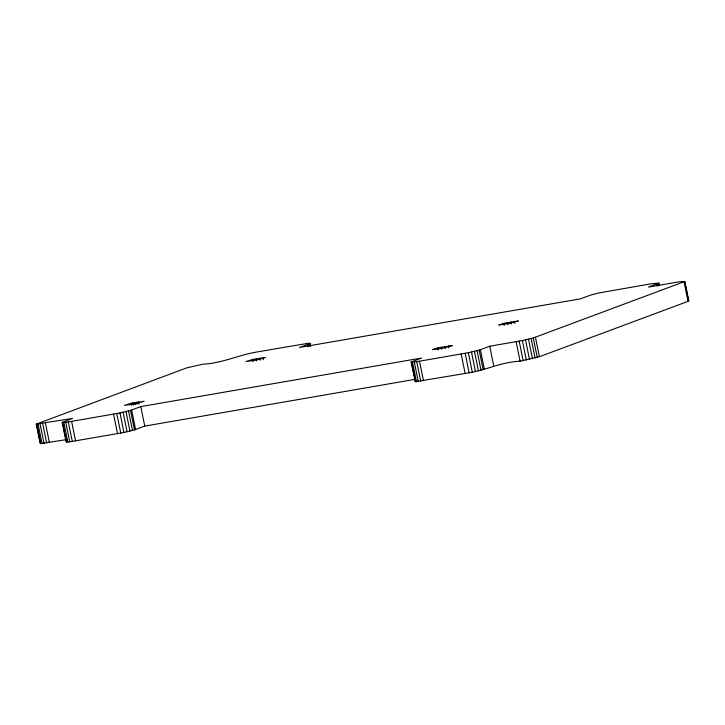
<?xml version="1.0" encoding="UTF-8"?>
<svg xmlns="http://www.w3.org/2000/svg" width="725" height="725" viewBox="0 0 725 725"><rect width="100%" height="100%" fill="white"/><g stroke="black" fill="none" stroke-linecap="round" stroke-linejoin="round"><path stroke-width="1.09" d="M310.246 345.734L309.901 343.324L307.735 343.351L257.148 351.951C238.733 354.951 221.85 363.361 202.927 364.167L186.914 367.802L36.25 424.134L40.219 443.637L66.763 439.595M415.47 379.275L144.764 426.101L134.497 429.898L123.957 432.462L69.736 441.842L66.12 441.969L62.151 422.467L72.563 418.397L36.25 424.134M309.802 343.568L299.543 347.456L580.272 298.89L591.464 294.812L599.493 292.855L651.322 283.765L658.844 283.149L648.494 287.091L679.76 281.708L684.781 281.472L688.75 300.975L688.034 301.346L539.4 356.727L520.07 361.177C502.262 361.929 486.412 369.895 469.12 372.822L415.398 381.722L411.111 362.056L421.524 358.032L140.795 406.598L130.527 410.395L119.988 412.951L68.331 421.959L62.151 422.467M415.081 381.567L416.549 380.87M411.111 362.056L416.757 361.675L468.35 352.712L479.162 350.13L489.747 346.233L522.362 340.542L533.301 337.959L684.781 281.472M503.766 323.323L498.737 325.008L508.959 323.577L518.411 320.967L503.766 323.323L504.21 325.489M437.719 347.928L432.689 349.613L442.903 348.181L452.364 345.58L437.719 347.928L438.163 350.093M252.617 359.482L245.902 361.567L256.124 360.135L265.577 357.525L252.617 359.482L253.052 361.648M131.143 403.263L124.428 405.347L134.651 403.916L144.103 401.306L131.143 403.263L131.578 405.429M687.69 300.757L688.75 300.975M684.862 282.36L688.614 300.784M684.074 281.844L688.034 301.346M658.78 282.931L659.288 285.315M658.046 283.529L658.49 285.695M656.877 283.964L657.321 286.13M535.431 337.216L539.4 356.727M533.301 337.959L537.27 357.461M531.144 338.557L535.113 358.068M528.498 339.218L532.467 358.721M525.525 339.889L529.495 359.392M522.362 340.542L526.332 360.044M519.182 341.14L523.151 360.642M514.442 321.211L514.877 323.377M516.1 341.674L520.07 361.177M510.962 321.8L511.397 323.966M507.237 322.534L507.672 324.7M489.747 346.233L493.716 365.735M480.394 349.713L484.363 369.224M479.162 350.13L483.122 369.641M477.05 350.728L481.019 370.239M474.449 351.38L478.418 370.892M471.495 352.051L475.464 371.562M468.35 352.712L472.319 372.215M465.16 353.311L469.12 372.822M461.163 354.008L465.133 373.511M448.385 345.816L448.829 347.982M444.905 346.405L445.349 348.571M441.181 347.148L441.625 349.314M419.512 361.213L423.482 380.725M416.757 361.675L420.727 381.178M414.31 362.029L418.28 381.531M412.516 362.21L416.485 381.712M414.718 376.9L415.162 379.066M411.428 362.219L415.398 381.722M309.901 343.324L310.563 346.577M308.986 343.931L309.43 346.106M307.527 344.475L307.971 346.65M262.994 357.57L263.438 359.736M259.958 358.032L260.402 360.198M256.251 358.712L256.695 360.878M140.795 406.598L144.764 426.101M138.484 401.804L138.928 403.97M136.653 402.13L137.097 404.296M134.787 402.493L135.222 404.659M132.929 402.873L133.373 405.039M131.633 410.006L135.602 429.517M130.527 410.395L134.497 429.898M128.533 410.975L132.503 430.487M126.005 411.619L129.974 431.13M123.114 412.289L127.083 431.801M119.988 412.951L123.957 432.462M116.797 413.567L120.767 433.079M113.544 414.138L117.513 433.65M71.603 421.397L75.572 440.9M68.331 421.959L72.301 441.462M65.767 422.34L69.736 441.842M63.836 422.548L67.806 442.06M62.613 422.593L66.582 442.096M45.421 423.092L49.391 442.594M42.693 423.554L46.663 443.066M40.074 423.953L44.044 443.464M38.081 424.179L42.05 443.691M36.785 424.243L40.754 443.754M36.531 423.853L40.274 442.277"/></g></svg>
